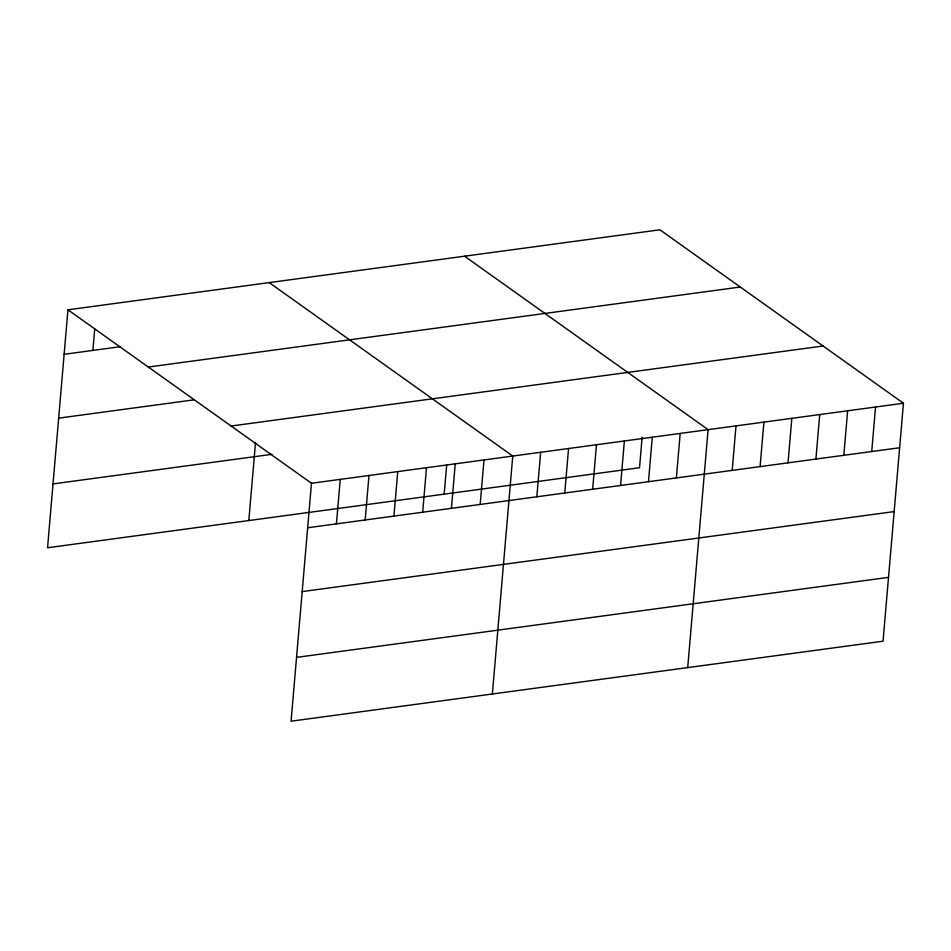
<?xml version="1.0" encoding="UTF-8"?>
<svg xmlns="http://www.w3.org/2000/svg" width="951" height="951" viewBox="0 0 951 951"><rect width="100%" height="100%" fill="white"/><g stroke="black" fill="none" stroke-linecap="round" stroke-linejoin="round"><path stroke-width="1.43" d="M67.949 309.8L311.476 483.263L291.077 721.203L883.051 641.2L903.45 403.248L659.923 229.797L67.949 309.8L47.55 547.752L639.524 467.737L642.127 437.27M92.889 350.42L94.731 328.891M248.817 520.542L255.522 442.417M336.416 523.87L340.232 479.375M365.172 519.983L368.988 475.488M393.928 516.108L397.744 471.601M422.684 512.22L426.488 467.714M444.165 494.14L446.661 465.122M451.428 508.333L455.244 463.826M480.184 504.446L484 459.939M492.356 694.004L512.755 456.052L269.216 282.602M536.84 496.791L540.655 452.284M564.751 493.01L568.567 448.515M592.663 489.242L596.467 444.735M620.563 485.474L624.379 440.967M648.475 481.693L652.291 437.198M676.375 477.925L680.191 433.43M687.704 667.602L708.103 429.65L464.563 256.199M732.187 470.388L736.003 425.882M760.099 466.608L763.915 422.113M788.01 462.84L791.826 418.333M815.91 459.071L819.726 414.565M843.822 455.291L847.638 410.796M871.722 451.523L875.538 407.028M64.133 354.307L120.206 346.723M148.32 367.038L740.282 287.036M58.665 418.143L193.802 399.872M231.117 426.024L823.079 346.009M53.018 483.916L271.915 454.328M311.476 483.263L903.45 403.248M307.672 527.757L899.634 447.755M302.192 591.593L894.166 511.59M296.557 657.367L888.519 577.364"/></g></svg>
